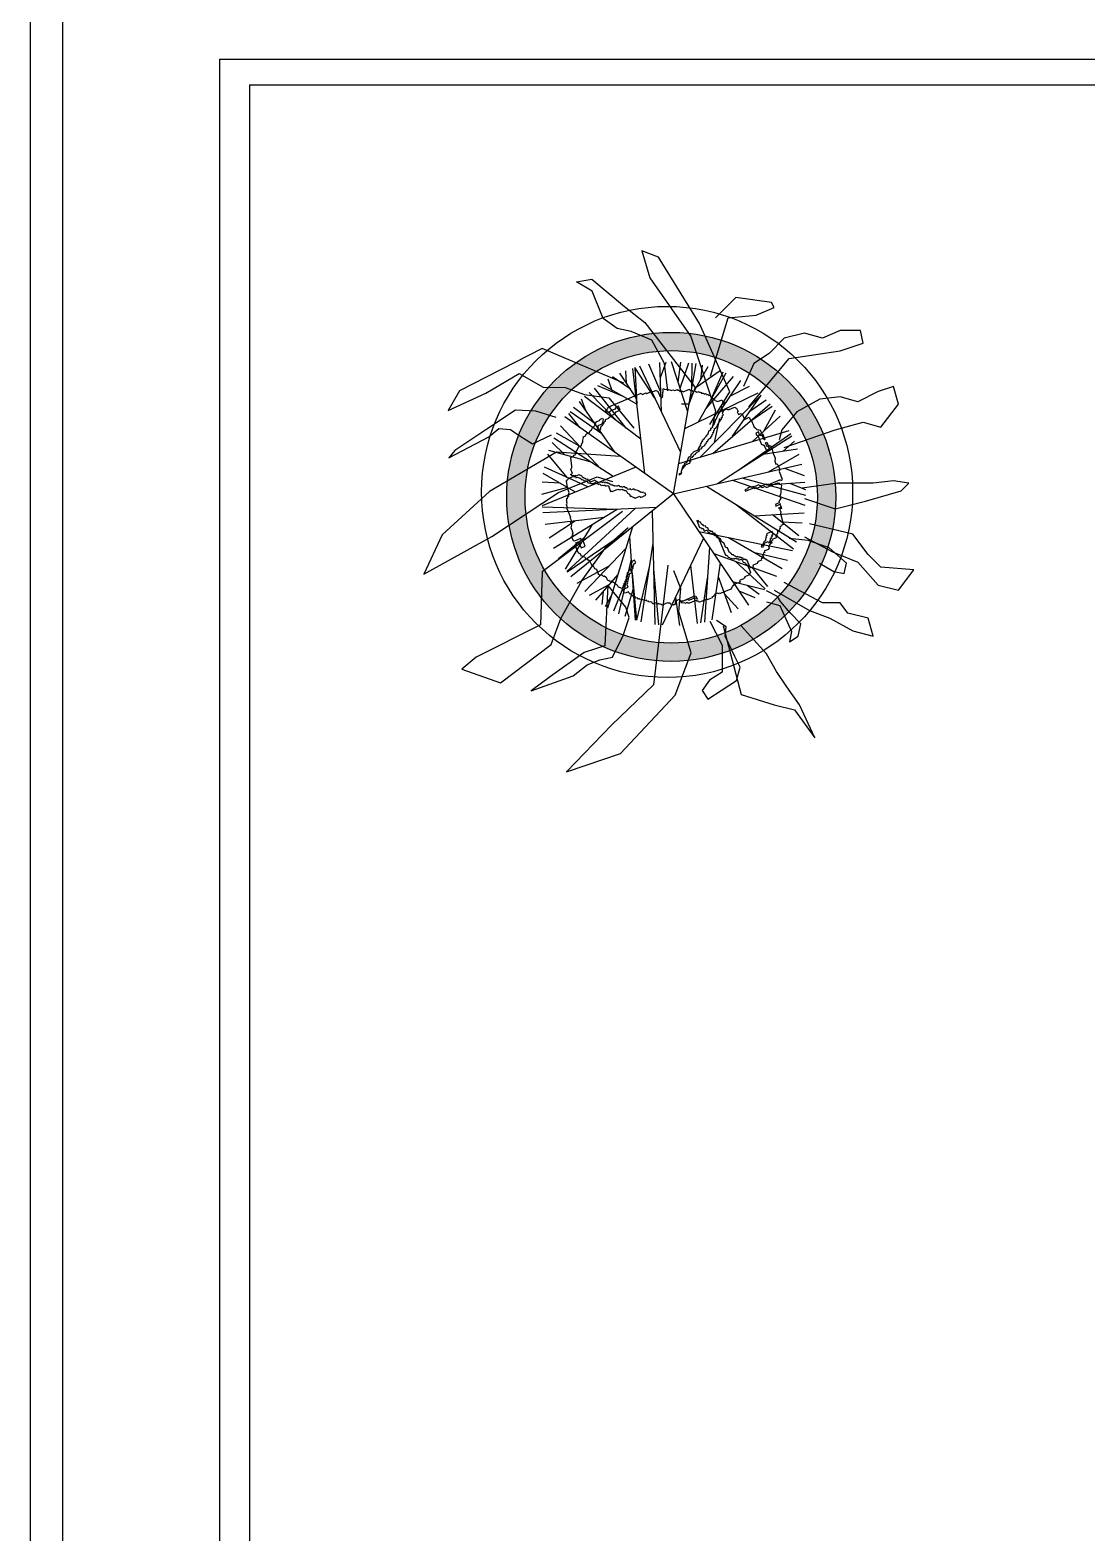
# Model space of a CAD drawing. Extents: x 152 to 700, y -120 to 84.
# Drawn here: x 204.886 to 206.332, y 29.179 to 31.235 of the extents above; entities that cross this region are included whole.
import ezdxf

# ---------------------------------------------------------------- set-up
doc = ezdxf.new("R2010")
doc.units = 0
doc.header["$LTSCALE"] = 0.03
doc.layers.get('0').update_dxf_attribs({"linetype": 'CONTINUOUS'})
doc.layers.add('CALIDAD', color=30, linetype='CONTINUOUS')
doc.layers.add('MUEBLES', color=8, linetype='CONTINUOUS')

msp = doc.modelspace()

# ---------------------------------------------------------------- hatches: boundary and pattern name
at = {"layer": 'MUEBLES'}
h = msp.add_hatch(color=8, dxfattribs=at)
h.paths.add_polyline_path([(205.5384, 30.5962, 1), (205.9884, 30.5962, 1)])
h.paths.add_polyline_path([(205.9634, 30.5962, -1), (205.5634, 30.5962, -1)], flags=16)

# ---------------------------------------------------------------- linework, layer by layer
at = {"ltscale": 0.03}
for p, q in [((204.8863, 34.0697), (204.8863, 26.1596)), ((205.1863, 31.1596), (205.1863, 26.1596)), ((205.1863, 31.1596), (211.0363, 31.1596))]:
    msp.add_line(p, q, dxfattribs=at)
at = {"color": 86}
for p, q in [((205.7271, 30.6283), (205.7107, 30.7719)), ((205.7138, 30.7729), (205.7163, 30.7231)), ((205.7411, 30.7314), (205.7138, 30.7729)), ((205.7765, 30.657), (205.7205, 30.7748)), ((205.7492, 30.7394), (205.7328, 30.7776)), ((205.75, 30.7127), (205.748, 30.7798)), ((205.7486, 30.7594), (205.7566, 30.7805)), ((205.7861, 30.7123), (205.764, 30.7808)), ((205.7665, 30.6003), (205.7977, 30.7784)), ((205.7729, 30.7532), (205.7767, 30.7805)), ((205.7756, 30.745), (205.7877, 30.7795)), ((205.7896, 30.732), (205.8141, 30.7744)), ((205.7917, 30.7443), (205.7921, 30.779)), ((205.8038, 30.7565), (205.8061, 30.7764)), ((205.7163, 30.7231), (205.6672, 30.751)), ((205.6829, 30.7398), (205.6772, 30.7571)), ((205.7076, 30.7433), (205.6831, 30.7603)), ((205.7153, 30.7316), (205.6933, 30.7652)), ((205.7022, 30.7517), (205.7013, 30.7686)), ((205.7977, 30.7461), (205.8303, 30.7691)), ((205.8008, 30.6987), (205.8386, 30.7657)), ((205.8111, 30.717), (205.8487, 30.761)), ((205.8187, 30.7305), (205.8347, 30.7674)), ((205.8305, 30.7133), (205.8587, 30.7555)), ((205.6464, 30.7144), (205.6408, 30.7297)), ((205.7217, 30.6753), (205.6446, 30.7334)), ((205.6898, 30.6994), (205.6512, 30.7391)), ((205.7024, 30.6899), (205.6584, 30.7448)), ((205.6977, 30.7336), (205.663, 30.7481)), ((205.7822, 30.6896), (205.8823, 30.7387)), ((205.803, 30.6506), (205.8853, 30.7339)), ((205.8446, 30.7344), (205.8707, 30.7477)), ((205.8474, 30.6792), (205.8863, 30.7353)), ((205.871, 30.7132), (205.8932, 30.7288)), ((205.6388, 30.6908), (205.6233, 30.71)), ((205.6687, 30.6823), (205.625, 30.7123)), ((205.6593, 30.6959), (205.6299, 30.7182)), ((205.6863, 30.6572), (205.6378, 30.7268)), ((205.8202, 30.6557), (205.8986, 30.7233)), ((205.8709, 30.6994), (205.9013, 30.7203)), ((205.8899, 30.686), (205.9059, 30.715)), ((205.6672, 30.6347), (205.6119, 30.6933)), ((205.7665, 30.6003), (205.6178, 30.7056)), ((205.8225, 30.6704), (205.8297, 30.7032)), ((205.8744, 30.6718), (205.9124, 30.7066)), ((205.6181, 30.6537), (205.6004, 30.6707)), ((205.6838, 30.6239), (205.6029, 30.6764)), ((205.638, 30.6656), (205.6063, 30.6833)), ((205.7738, 30.642), (205.9249, 30.6868)), ((205.8266, 30.6143), (205.9286, 30.6796)), ((205.8544, 30.6321), (205.9271, 30.6827)), ((205.9165, 30.6586), (205.9319, 30.6724)), ((205.6211, 30.6227), (205.5944, 30.6545)), ((205.6525, 30.6442), (205.5962, 30.6598)), ((205.8893, 30.6544), (205.9362, 30.6617)), ((205.8967, 30.6305), (205.9386, 30.6548)), ((205.715, 30.6368), (205.5869, 30.5839)), ((205.6327, 30.6028), (205.5883, 30.6282)), ((205.6494, 30.6097), (205.5899, 30.637)), ((205.7665, 30.6003), (205.9423, 30.6411)), ((205.9183, 30.6356), (205.9452, 30.6256)), ((205.6214, 30.6092), (205.5861, 30.5993)), ((205.6114, 30.6149), (205.5868, 30.6164)), ((205.8117, 30.6108), (205.9346, 30.5346)), ((205.8471, 30.619), (205.9463, 30.5848)), ((205.8598, 30.622), (205.947, 30.5984)), ((205.894, 30.6127), (205.9463, 30.6165)), ((205.9251, 30.615), (205.9469, 30.6064)), ((205.7665, 30.6003), (205.6262, 30.4869)), ((205.7665, 30.6003), (205.8692, 30.4481)), ((205.8528, 30.5854), (205.9306, 30.5253)), ((205.6893, 30.5791), (205.587, 30.5821)), ((205.7434, 30.5816), (205.588, 30.5743)), ((205.6716, 30.5682), (205.5911, 30.5583)), ((205.6893, 30.5791), (205.6023, 30.5256)), ((205.7139, 30.5802), (205.6206, 30.4942)), ((205.7373, 30.5767), (205.741, 30.4217)), ((205.8769, 30.5703), (205.9451, 30.5745)), ((205.9019, 30.5719), (205.9378, 30.5435)), ((205.6324, 30.5634), (205.5966, 30.5398)), ((205.6553, 30.5582), (205.6183, 30.4975)), ((205.7009, 30.5473), (205.6212, 30.4934)), ((205.7104, 30.555), (205.6763, 30.4441)), ((205.8013, 30.5488), (205.9294, 30.5227)), ((205.9142, 30.5622), (205.9426, 30.5609)), ((205.644, 30.5396), (205.6094, 30.5116)), ((205.7013, 30.5256), (205.6454, 30.4666)), ((205.7064, 30.5421), (205.714, 30.4277)), ((205.7383, 30.533), (205.7219, 30.4255)), ((205.8075, 30.5396), (205.7512, 30.4206)), ((205.8157, 30.5274), (205.8088, 30.4249)), ((205.8418, 30.5405), (205.9153, 30.4982)), ((205.7085, 30.5109), (205.6912, 30.4364)), ((205.7337, 30.5023), (205.7161, 30.4275)), ((205.8302, 30.5059), (205.8192, 30.4278)), ((205.8217, 30.5186), (205.9076, 30.4878)), ((205.8508, 30.5081), (205.892, 30.4706)), ((205.8762, 30.5207), (205.9225, 30.5096)), ((205.6788, 30.5018), (205.6343, 30.4776)), ((205.6904, 30.4899), (205.66, 30.4547)), ((205.7019, 30.4828), (205.6843, 30.4397)), ((205.7098, 30.4918), (205.7161, 30.4275)), ((205.7392, 30.4971), (205.7462, 30.421)), ((205.7898, 30.5022), (205.7989, 30.4228)), ((205.8128, 30.4849), (205.8033, 30.4237)), ((205.8276, 30.4875), (205.8453, 30.438)), ((205.8739, 30.4999), (205.895, 30.4737)), ((205.6783, 30.4759), (205.6513, 30.4615)), ((205.6702, 30.4666), (205.6684, 30.4489)), ((205.7112, 30.4703), (205.7, 30.4326)), ((205.836, 30.4639), (205.8551, 30.4431)), ((205.8473, 30.4805), (205.891, 30.4697)), ((205.8561, 30.4675), (205.878, 30.4585)), ((205.8673, 30.4756), (205.8836, 30.463)), ((205.6814, 30.4607), (205.6732, 30.4459)), ((205.7691, 30.4584), (205.7746, 30.4201))]:
    msp.add_line(p, q, dxfattribs=at)
for points in [[(205.8256, 30.5433), (205.8239, 30.5448), (205.8231, 30.5467), (205.8212, 30.5459), (205.82, 30.5487), (205.8178, 30.5488), (205.816, 30.5503), (205.8151, 30.5499), (205.8135, 30.5537), (205.8126, 30.5533), (205.8122, 30.5542), (205.8109, 30.5548), (205.8101, 30.5566), (205.8082, 30.5559), (205.8075, 30.5577), (205.8065, 30.5573), (205.8048, 30.5588), (205.8036, 30.5616), (205.8023, 30.5622), (205.8014, 30.5618), (205.8006, 30.5637), (205.7987, 30.5629), (205.7983, 30.5638), (205.8022, 30.5545), (205.8032, 30.5548), (205.8036, 30.5539), (205.8045, 30.5543), (205.8053, 30.5524), (205.8071, 30.5532), (205.8087, 30.5495), (205.8115, 30.5506), (205.8132, 30.5491), (205.814, 30.5473), (205.815, 30.5477), (205.8163, 30.5471), (205.8167, 30.5462), (205.8176, 30.5466), (205.8189, 30.546), (205.8193, 30.5451), (205.8212, 30.5459), (205.822, 30.544), (205.8233, 30.5435), (205.8242, 30.5438), (205.8254, 30.541), (205.8264, 30.5414), (205.8267, 30.5405), (205.8281, 30.5399), (205.8379, 30.5165), (205.8388, 30.5169), (205.8392, 30.516), (205.8401, 30.5164), (205.8413, 30.5136), (205.8436, 30.5134), (205.844, 30.5125), (205.8449, 30.5129), (205.8453, 30.5119), (205.8462, 30.5123), (205.8466, 30.5114), (205.8485, 30.5122), (205.8489, 30.5112), (205.8526, 30.5128), (205.8534, 30.5109), (205.8553, 30.5117), (205.8561, 30.5098), (205.8589, 30.511), (205.8606, 30.5095), (205.8618, 30.5067), (205.864, 30.5065), (205.8648, 30.5047), (205.8657, 30.5051), (205.8665, 30.5032), (205.8675, 30.5036), (205.8718, 30.4933), (205.8712, 30.492), (205.8703, 30.4916), (205.8711, 30.4897), (205.8636, 30.4866), (205.864, 30.4856), (205.863, 30.4852), (205.8625, 30.4839), (205.8569, 30.4816), (205.8577, 30.4797), (205.8492, 30.4762), (205.8487, 30.4748), (205.8468, 30.4741), (205.8472, 30.4731), (205.8463, 30.4727), (205.8457, 30.4714), (205.8452, 30.4701), (205.8293, 30.4634), (205.8289, 30.4644), (205.827, 30.4636), (205.8266, 30.4645), (205.8229, 30.4629), (205.8233, 30.462), (205.8223, 30.4616), (205.8218, 30.4603), (205.819, 30.4591), (205.8194, 30.4582), (205.8128, 30.4554), (205.8124, 30.4564), (205.8021, 30.4521), (205.8008, 30.4526), (205.8004, 30.4536), (205.7982, 30.4537), (205.7978, 30.4547), (205.7884, 30.4507), (205.7861, 30.4509), (205.7858, 30.4518), (205.782, 30.4503), (205.7816, 30.4512), (205.7807, 30.4508), (205.7794, 30.4514), (205.7775, 30.4506), (205.7767, 30.4525), (205.7861, 30.4564), (205.7864, 30.4554), (205.7887, 30.4553), (205.7962, 30.4584), (205.7966, 30.4575), (205.7975, 30.4579), (205.7989, 30.4573), (205.7992, 30.4564), (205.7977, 30.4601), (205.7954, 30.4603), (205.7786, 30.4532), (205.7782, 30.4542), (205.7763, 30.4534), (205.7755, 30.4553), (205.7733, 30.4554), (205.7686, 30.4535), (205.7694, 30.4516), (205.7684, 30.4512), (205.7692, 30.4493), (205.7664, 30.4482), (205.7647, 30.4496), (205.7628, 30.4489), (205.762, 30.4507), (205.7598, 30.4509), (205.7584, 30.4514), (205.751, 30.4483), (205.7496, 30.4488), (205.7483, 30.4494), (205.7474, 30.449), (205.747, 30.4499), (205.7447, 30.4501), (205.7434, 30.4506), (205.7421, 30.4512), (205.7383, 30.4496), (205.7371, 30.4524), (205.7349, 30.4526), (205.7339, 30.4522), (205.7326, 30.4527), (205.7322, 30.4537), (205.7303, 30.4529), (205.7296, 30.4548), (205.7277, 30.454), (205.7269, 30.4559), (205.725, 30.4551), (205.7237, 30.4556), (205.7224, 30.4562), (205.7214, 30.4558), (205.7201, 30.4563), (205.7197, 30.4573), (205.7179, 30.4565), (205.7171, 30.4583), (205.7152, 30.4576), (205.7144, 30.4594), (205.7125, 30.4587), (205.7118, 30.4605), (205.7108, 30.4601), (205.7104, 30.4611), (205.7091, 30.4616), (205.7083, 30.4635), (205.7074, 30.4631), (205.7057, 30.4646), (205.7049, 30.4665), (205.7002, 30.4645), (205.6989, 30.4651), (205.6969, 30.4697), (205.7044, 30.4729), (205.7032, 30.4757), (205.7034, 30.4779), (205.7039, 30.4793), (205.7035, 30.4802), (205.7041, 30.4815), (205.705, 30.4819), (205.7046, 30.4829), (205.7052, 30.4842), (205.7053, 30.4865), (205.7064, 30.4891), (205.706, 30.49), (205.707, 30.4904), (205.7066, 30.4914), (205.7094, 30.4925), (205.7086, 30.4944), (205.7097, 30.4971), (205.7112, 30.4988), (205.7108, 30.4997), (205.7119, 30.5024), (205.7124, 30.5037), (205.713, 30.505), (205.7148, 30.5058), (205.7133, 30.5096), (205.7095, 30.508), (205.7099, 30.5071), (205.7084, 30.5053), (205.7092, 30.5035), (205.7064, 30.5023), (205.7072, 30.5004), (205.7062, 30.5), (205.7074, 30.4972), (205.7069, 30.4959), (205.705, 30.4951), (205.7049, 30.4929), (205.703, 30.4921), (205.7038, 30.4902), (205.7028, 30.4898), (205.7027, 30.4875), (205.7017, 30.4872), (205.7016, 30.4849), (205.7024, 30.483), (205.7005, 30.4822), (205.7009, 30.4813), (205.6994, 30.4796), (205.6998, 30.4786), (205.6983, 30.4769), (205.6991, 30.475), (205.6972, 30.4743), (205.6976, 30.4733), (205.6971, 30.472), (205.6943, 30.4708), (205.6939, 30.4718), (205.6926, 30.4723), (205.6912, 30.4729), (205.6904, 30.4747), (205.6887, 30.4762), (205.6874, 30.4768), (205.6866, 30.4786), (205.6857, 30.4782), (205.684, 30.4797), (205.6821, 30.4789), (205.6813, 30.4808), (205.6804, 30.4804), (205.679, 30.481), (205.6787, 30.4819), (205.6777, 30.4815), (205.6764, 30.4821), (205.6748, 30.4858), (205.6735, 30.4864), (205.6718, 30.4878), (205.6708, 30.4874), (205.6691, 30.4889), (205.6669, 30.4891), (205.6655, 30.4896), (205.6646, 30.4892), (205.6615, 30.4967), (205.6588, 30.4978), (205.6572, 30.5016), (205.6563, 30.5012), (205.6555, 30.503), (205.6538, 30.5045), (205.6522, 30.5083), (205.6496, 30.5094), (205.6488, 30.5112), (205.6479, 30.5109), (205.6465, 30.5114), (205.6458, 30.5133), (205.6418, 30.5149), (205.6408, 30.5145), (205.6393, 30.5183), (205.6383, 30.5179), (205.6379, 30.5188), (205.6366, 30.5194), (205.6327, 30.5287), (205.6332, 30.5301), (205.6334, 30.5323), (205.633, 30.5333), (205.6368, 30.5348), (205.6403, 30.5264), (205.6459, 30.5287), (205.6428, 30.5362), (205.6414, 30.5368), (205.6397, 30.5383), (205.6393, 30.5392), (205.6309, 30.5357), (205.6296, 30.5362), (205.6272, 30.5418), (205.6282, 30.5422), (205.6283, 30.5445), (205.6292, 30.5449), (205.6285, 30.5468), (205.6294, 30.5471), (205.6267, 30.5537), (205.6274, 30.5573), (205.6258, 30.561), (205.6267, 30.5614), (205.6269, 30.5637), (205.6253, 30.5674), (205.6263, 30.5678), (205.6212, 30.58), (205.6209, 30.5832), (205.6201, 30.5851), (205.6212, 30.5877), (205.6201, 30.5906), (205.6206, 30.5919), (205.6208, 30.5942), (205.6217, 30.5945), (205.6222, 30.5959), (205.6218, 30.5968), (205.6237, 30.5976), (205.6229, 30.5995), (205.6235, 30.6008), (205.624, 30.6021), (205.6221, 30.6068), (205.62, 30.617), (205.6196, 30.6179), (205.6206, 30.6183), (205.6211, 30.6196), (205.623, 30.6204), (205.6226, 30.6213), (205.6301, 30.6245), (205.6305, 30.6235), (205.6323, 30.6243), (205.6331, 30.6224), (205.635, 30.6232), (205.6363, 30.6227), (205.639, 30.6216), (205.6403, 30.621), (205.6407, 30.6201), (205.642, 30.6195), (205.643, 30.6199), (205.6437, 30.6181), (205.6447, 30.6185), (205.646, 30.6179), (205.6464, 30.617), (205.6483, 30.6178), (205.649, 30.6159), (205.6504, 30.6153), (205.6517, 30.6148), (205.6526, 30.6152), (205.654, 30.6146), (205.6562, 30.6145), (205.66, 30.616), (205.6617, 30.6146), (205.6626, 30.615), (205.6634, 30.6131), (205.6653, 30.6139), (205.667, 30.6124), (205.6679, 30.6128), (205.6683, 30.6118), (205.6693, 30.6122), (205.6706, 30.6117), (205.6725, 30.6125), (205.6729, 30.6115), (205.6751, 30.6114), (205.6761, 30.6118), (205.6774, 30.6112), (205.6805, 30.6037), (205.6824, 30.6045), (205.6828, 30.6036), (205.6903, 30.6067), (205.6916, 30.6061), (205.6929, 30.6056), (205.6957, 30.6068), (205.697, 30.6062), (205.6974, 30.6053), (205.6984, 30.6057), (205.6997, 30.6051), (205.702, 30.605), (205.7035, 30.6012), (205.7062, 30.6001), (205.7074, 30.5973), (205.7096, 30.5972), (205.71, 30.5962), (205.7127, 30.5952), (205.714, 30.5946), (205.7205, 30.5973), (205.7213, 30.5955), (205.7288, 30.5986), (205.7276, 30.6014), (205.7254, 30.6016), (205.725, 30.6025), (205.7231, 30.6017), (205.7227, 30.6027), (205.7218, 30.6023), (205.7201, 30.6037), (205.7191, 30.6034), (205.7187, 30.6043), (205.7174, 30.6048), (205.7148, 30.6059), (205.7138, 30.6055), (205.7121, 30.607), (205.7093, 30.6058), (205.708, 30.6064), (205.7076, 30.6073), (205.7048, 30.6062), (205.7034, 30.6067), (205.7027, 30.6086), (205.7004, 30.6087), (205.7, 30.6097), (205.6977, 30.6098), (205.6959, 30.609), (205.6955, 30.61), (205.6932, 30.6101), (205.6928, 30.6111), (205.6919, 30.6107), (205.6915, 30.6116), (205.6887, 30.6104), (205.6883, 30.6114), (205.6864, 30.6106), (205.686, 30.6115), (205.6851, 30.6111), (205.6838, 30.6117), (205.6834, 30.6126), (205.6815, 30.6118), (205.6807, 30.6137), (205.6798, 30.6133), (205.6781, 30.6148), (205.6771, 30.6144), (205.6754, 30.6159), (205.6735, 30.6151), (205.6732, 30.6161), (205.6713, 30.6153), (205.6709, 30.6162), (205.669, 30.6154), (205.6686, 30.6164), (205.6664, 30.6165), (205.6645, 30.6157), (205.6618, 30.6168), (205.6592, 30.6179), (205.6588, 30.6189), (205.6532, 30.6165), (205.6528, 30.6174), (205.6519, 30.6171), (205.6501, 30.6185), (205.6494, 30.6204), (205.6475, 30.6196), (205.6467, 30.6215), (205.6448, 30.6207), (205.644, 30.6226), (205.6431, 30.6222), (205.6414, 30.6237), (205.641, 30.6246), (205.6397, 30.6252), (205.6387, 30.6248), (205.6383, 30.6257), (205.637, 30.6263), (205.6323, 30.6243), (205.6319, 30.6252), (205.6301, 30.6245), (205.6297, 30.6254), (205.6278, 30.6246), (205.627, 30.6265), (205.6261, 30.6261), (205.6257, 30.627), (205.6285, 30.6282), (205.6262, 30.6338), (205.6271, 30.6342), (205.6267, 30.6352), (205.6276, 30.6355), (205.6274, 30.6387), (205.6263, 30.6493), (205.6259, 30.6502), (205.6296, 30.6518), (205.6302, 30.6531), (205.633, 30.6543), (205.6322, 30.6562), (205.6337, 30.6579), (205.6333, 30.6588), (205.6342, 30.6592), (205.6348, 30.6605), (205.6368, 30.6636), (205.6374, 30.6649), (205.6402, 30.6661), (205.6412, 30.6687), (205.6418, 30.6701), (205.6427, 30.6705), (205.6423, 30.6714), (205.6425, 30.6737), (205.6432, 30.6773), (205.6428, 30.6782), (205.6456, 30.6794), (205.6476, 30.6824), (205.6514, 30.684), (205.6525, 30.6866), (205.6543, 30.6874), (205.6554, 30.6901), (205.6584, 30.6935), (205.6593, 30.6939), (205.6589, 30.6948), (205.6595, 30.6962), (205.6609, 30.6979), (205.6606, 30.6988), (205.6662, 30.7012), (205.6658, 30.7021), (205.6695, 30.7037), (205.6703, 30.7018), (205.6696, 30.6982), (205.67, 30.6973), (205.6691, 30.6969), (205.6685, 30.6955), (205.6629, 30.6932), (205.6637, 30.6913), (205.6628, 30.6909), (205.6622, 30.6896), (205.6634, 30.6868), (205.6671, 30.6884), (205.6667, 30.6893), (205.6673, 30.6906), (205.6674, 30.6929), (205.6693, 30.6937), (205.6698, 30.695), (205.6713, 30.6967), (205.6715, 30.699), (205.6734, 30.6998), (205.6735, 30.702), (205.6782, 30.704), (205.6787, 30.7053), (205.6815, 30.7065), (205.683, 30.7082), (205.6849, 30.709), (205.6864, 30.7107), (205.6873, 30.7111), (205.6878, 30.7124), (205.6935, 30.7148), (205.6911, 30.7204), (205.6883, 30.7192), (205.6878, 30.7179), (205.6863, 30.7162), (205.6797, 30.7134), (205.6792, 30.7121), (205.6754, 30.7105), (205.6739, 30.7143), (205.6748, 30.7147), (205.6754, 30.716), (205.6763, 30.7164), (205.6768, 30.7177), (205.6783, 30.7194), (205.7223, 30.7378), (205.7227, 30.7369), (205.7236, 30.7373), (205.724, 30.7363), (205.7287, 30.7383), (205.73, 30.7377), (205.7366, 30.7405), (205.7379, 30.7399), (205.7435, 30.7423), (205.7443, 30.7404), (205.7452, 30.7408), (205.748, 30.7342), (205.7497, 30.7328), (205.7501, 30.7318), (205.752, 30.7326), (205.7512, 30.7345), (205.7521, 30.7349), (205.7513, 30.7367), (205.7523, 30.7371), (205.7515, 30.739), (205.7524, 30.7394), (205.7526, 30.7417), (205.7518, 30.7435), (205.7537, 30.7443), (205.7541, 30.7434), (205.7563, 30.7432), (205.7582, 30.744), (205.759, 30.7421), (205.7608, 30.7429), (205.7635, 30.7418), (205.7654, 30.7426), (205.768, 30.7415), (205.7718, 30.7431), (205.7722, 30.7421), (205.7744, 30.742), (205.7752, 30.7401), (205.7771, 30.7409), (205.7793, 30.7407), (205.7797, 30.7398), (205.7882, 30.7433), (205.7885, 30.7424), (205.7895, 30.7428), (205.7899, 30.7418), (205.7908, 30.7422), (205.7921, 30.7417), (205.7929, 30.7398), (205.7957, 30.741), (205.7971, 30.7404), (205.7974, 30.7395), (205.7993, 30.7403), (205.7997, 30.7394), (205.8016, 30.7401), (205.802, 30.7392), (205.8029, 30.7396), (205.8042, 30.739), (205.8046, 30.7381), (205.8069, 30.738), (205.8082, 30.7374), (205.8086, 30.7365), (205.8114, 30.7376), (205.8122, 30.7358), (205.8141, 30.7366), (205.8148, 30.7347), (205.8167, 30.7355), (205.8175, 30.7336), (205.8188, 30.733), (205.8196, 30.7312), (205.8209, 30.7306), (205.8217, 30.7288), (205.824, 30.7286), (205.8244, 30.7277), (205.827, 30.7266), (205.8326, 30.7289), (205.8334, 30.727), (205.8344, 30.7274), (205.8352, 30.7256), (205.8361, 30.726), (205.8369, 30.7241), (205.8322, 30.7221), (205.8316, 30.7208), (205.8328, 30.718), (205.8325, 30.7135), (205.8297, 30.7123), (205.8277, 30.7092), (205.8255, 30.7039), (205.825, 30.7026), (205.824, 30.7022), (205.8233, 30.6986), (205.8222, 30.696), (205.8208, 30.6942), (205.8193, 30.6925), (205.8197, 30.6916), (205.8182, 30.6899), (205.8173, 30.6895), (205.8171, 30.6872), (205.8143, 30.686), (205.8141, 30.6838), (205.8131, 30.6811), (205.8112, 30.6803), (205.8116, 30.6794), (205.8106, 30.679), (205.8101, 30.6777), (205.8086, 30.676), (205.8071, 30.6742), (205.8053, 30.6735), (205.806, 30.6716), (205.8042, 30.6708), (205.8046, 30.6699), (205.804, 30.6685), (205.8031, 30.6681), (205.8035, 30.6672), (205.8009, 30.6628), (205.7998, 30.6602), (205.7942, 30.6578), (205.7927, 30.6561), (205.7912, 30.6544), (205.7903, 30.654), (205.7902, 30.6517), (205.7864, 30.6502), (205.7868, 30.6492), (205.7857, 30.6466), (205.7861, 30.6456), (205.7852, 30.6453), (205.7841, 30.6426), (205.7813, 30.6414), (205.7811, 30.6392), (205.7792, 30.6384), (205.7787, 30.637), (205.778, 30.6335), (205.7769, 30.6308), (205.7773, 30.6299), (205.7768, 30.6285), (205.774, 30.6274), (205.7743, 30.6264), (205.7772, 30.6276), (205.7777, 30.6289), (205.778, 30.6335), (205.781, 30.6369), (205.7806, 30.6378), (205.7824, 30.6386), (205.783, 30.6399), (205.7895, 30.6427), (205.7888, 30.6446), (205.7906, 30.6453), (205.7898, 30.6472), (205.79, 30.6495), (205.7928, 30.6506), (205.7924, 30.6516), (205.7943, 30.6524), (205.7939, 30.6533), (205.7967, 30.6545), (205.7972, 30.6558), (205.7982, 30.6562), (205.7987, 30.6575), (205.8015, 30.6587), (205.8021, 30.66), (205.8036, 30.6617), (205.8054, 30.6625), (205.805, 30.6635), (205.806, 30.6639), (205.8056, 30.6648), (205.8093, 30.6664), (205.8104, 30.669), (205.8114, 30.6694), (205.8119, 30.6707), (205.8124, 30.6721), (205.8134, 30.6724), (205.8139, 30.6738), (205.8145, 30.6751), (205.8173, 30.6763), (205.8184, 30.6789), (205.8193, 30.6793), (205.8189, 30.6803), (205.8195, 30.6816), (205.8204, 30.682), (205.8209, 30.6833), (205.8205, 30.6842), (205.8215, 30.6846), (205.8216, 30.6869), (205.8226, 30.6873), (205.8227, 30.6896), (205.8246, 30.6903), (205.8251, 30.6917), (205.8261, 30.6921), (205.8257, 30.693), (205.8266, 30.6934), (205.8272, 30.6947), (205.8268, 30.6956), (205.8286, 30.6964), (205.8282, 30.6974), (205.8297, 30.6991), (205.8308, 30.7017), (205.8327, 30.7025), (205.8319, 30.7044), (205.8338, 30.7052), (205.833, 30.7071), (205.8349, 30.7078), (205.8337, 30.7106), (205.8342, 30.712), (205.8348, 30.7133), (205.8353, 30.7146), (205.84, 30.7166), (205.8404, 30.7156), (205.8427, 30.7155), (205.8492, 30.7182), (205.8511, 30.719), (205.8515, 30.7181), (205.8528, 30.7175), (205.8548, 30.7128), (205.8538, 30.7125), (205.8554, 30.7087), (205.8591, 30.7103), (205.8605, 30.7097), (205.8636, 30.7022), (205.8701, 30.705), (205.8717, 30.7012), (205.8726, 30.7016), (205.8769, 30.6913), (205.8783, 30.6908), (205.88, 30.6893), (205.8804, 30.6883), (205.8813, 30.6887), (205.8817, 30.6878), (205.8826, 30.6882), (205.883, 30.6873), (205.8849, 30.688), (205.8873, 30.6824), (205.8886, 30.6819), (205.8917, 30.6744), (205.8908, 30.674), (205.888, 30.6805), (205.8862, 30.6798), (205.8854, 30.6816), (205.8844, 30.6812), (205.8829, 30.685), (205.8791, 30.6834), (205.8803, 30.6806), (205.8813, 30.681), (205.8867, 30.6679), (205.8877, 30.6683), (205.8881, 30.6673), (205.889, 30.6677), (205.8894, 30.6668), (205.8903, 30.6672), (205.8931, 30.6606), (205.8944, 30.6601), (205.8948, 30.6591), (205.8985, 30.6607), (205.8966, 30.6654), (205.8947, 30.6646), (205.8923, 30.6702), (205.8942, 30.671), (205.8962, 30.6663), (205.8971, 30.6667), (205.8984, 30.6662), (205.8994, 30.6666), (205.9017, 30.661), (205.9024, 30.6568), (205.9055, 30.6493), (205.9052, 30.6448), (205.9067, 30.641), (205.9077, 30.6414), (205.9094, 30.64), (205.9121, 30.6334), (205.9111, 30.6307), (205.9154, 30.6204), (205.9144, 30.62), (205.9148, 30.6191), (205.9129, 30.6183), (205.9125, 30.6193), (205.8966, 30.6126), (205.8962, 30.6135), (205.8944, 30.6128), (205.894, 30.6137), (205.8865, 30.6106), (205.8861, 30.6115), (205.8838, 30.6117), (205.8835, 30.6126), (205.8769, 30.6099), (205.8756, 30.6104), (205.8728, 30.6092), (205.8714, 30.6098), (205.8677, 30.6082), (205.8681, 30.6073), (205.8643, 30.6057), (205.8651, 30.6038), (205.8764, 30.6085), (205.8768, 30.6076), (205.8796, 30.6088), (205.8809, 30.6082), (205.8856, 30.6102), (205.8869, 30.6096), (205.8878, 30.61), (205.8882, 30.6091), (205.892, 30.6107), (205.8924, 30.6097), (205.8933, 30.6101), (205.8937, 30.6092), (205.9087, 30.6154), (205.909, 30.6145), (205.9109, 30.6153), (205.9117, 30.6134), (205.914, 30.6132), (205.9144, 30.6123), (205.9137, 30.6087), (205.9144, 30.6068), (205.9135, 30.6065), (205.9132, 30.6019), (205.913, 30.5997), (205.912, 30.597), (205.9135, 30.5933), (205.9126, 30.5929), (205.912, 30.5915), (205.9106, 30.5898), (205.9113, 30.5879), (205.9067, 30.586), (205.9061, 30.5847), (205.9065, 30.5837), (205.9131, 30.5865), (205.9121, 30.5861), (205.9137, 30.5823), (205.91, 30.5808), (205.9137, 30.5823), (205.9145, 30.5805), (205.9117, 30.5793), (205.9132, 30.5755), (205.9131, 30.5733), (205.9159, 30.5612), (205.9171, 30.5584), (205.9133, 30.5569), (205.9137, 30.5559), (205.9119, 30.5552), (205.9126, 30.5533), (205.9112, 30.5516), (205.9116, 30.5506), (205.9087, 30.5494), (205.9086, 30.5472), (205.909, 30.5462), (205.9075, 30.5445), (205.9083, 30.5427), (205.9064, 30.5419), (205.9072, 30.54), (205.9016, 30.5377), (205.902, 30.5367), (205.901, 30.5363), (205.9005, 30.535), (205.8986, 30.5342), (205.8982, 30.5352), (205.8988, 30.5365), (205.8997, 30.5369), (205.8989, 30.5387), (205.9008, 30.5395), (205.9, 30.5414), (205.9019, 30.5422), (205.9011, 30.5441), (205.903, 30.5448), (205.9014, 30.5486), (205.8939, 30.5455), (205.8947, 30.5436), (205.8928, 30.5428), (205.8936, 30.5409), (205.8927, 30.5405), (205.8925, 30.5383), (205.8924, 30.536), (205.8896, 30.5348), (205.8904, 30.533), (205.8894, 30.5326), (205.8889, 30.5312), (205.8893, 30.5303), (205.8865, 30.5291), (205.8872, 30.5273), (205.89, 30.5284), (205.8897, 30.5294), (205.8902, 30.5307), (205.8911, 30.5311), (205.8904, 30.533), (205.896, 30.5353), (205.8968, 30.5334), (205.8996, 30.5346), (205.9013, 30.5331), (205.8994, 30.5323), (205.8979, 30.5306), (205.8974, 30.5293), (205.8964, 30.5289), (205.8976, 30.5261), (205.8961, 30.5244), (205.8905, 30.522), (205.8913, 30.5202), (205.8894, 30.5194), (205.8902, 30.5175), (205.8883, 30.5167), (205.8899, 30.513), (205.8871, 30.5118), (205.8866, 30.5105), (205.887, 30.5095), (205.8813, 30.5072), (205.8817, 30.5062), (205.8808, 30.5059), (205.8812, 30.5049), (205.8756, 30.5026), (205.875, 30.5012), (205.8754, 30.5003), (205.8717, 30.4987), (205.867, 30.51), (205.866, 30.5096), (205.8643, 30.5111), (205.8625, 30.5103), (205.8617, 30.5122), (205.8607, 30.5118), (205.8603, 30.5127), (205.859, 30.5133), (205.8568, 30.5134), (205.8564, 30.5144), (205.8545, 30.5136), (205.8541, 30.5145), (205.8532, 30.5141), (205.8505, 30.5152), (205.8492, 30.5158), (205.8488, 30.5167), (205.8465, 30.5168), (205.8457, 30.5187), (205.8448, 30.5183), (205.844, 30.5202), (205.8427, 30.5207), (205.8403, 30.5264), (205.839, 30.5269), (205.8381, 30.5265), (205.8353, 30.5331), (205.834, 30.5336), (205.8323, 30.5351), (205.8307, 30.5389), (205.8294, 30.5394), (205.829, 30.5403), (205.8281, 30.5399), (205.8265, 30.5437)], [(205.6765, 30.4754), (205.6728, 30.3924), (205.6445, 30.3835), (205.5981, 30.3504), (205.572, 30.3308), (205.6291, 30.3514), (205.6484, 30.3666), (205.6659, 30.3732), (205.6829, 30.3771), (205.6977, 30.4064), (205.7057, 30.4312), (205.7013, 30.4454)]]:
    msp.add_lwpolyline(points, close=True, dxfattribs=at)
msp.add_lwpolyline([(205.8939, 30.4528), (205.9119, 30.4476), (205.9281, 30.4119), (205.9253, 30.3978), (205.9372, 30.4056), (205.9406, 30.4226), (205.926, 30.4374), (205.9131, 30.4532), (205.9086, 30.46), (205.8939, 30.4675)], dxfattribs=at)
msp.add_circle((205.7634, 30.5962), 0.2, dxfattribs=at)
at = {"layer": 'CALIDAD', "ltscale": 0.03}
for p, q in [((204.9305, 32.1769), (204.9305, 28.1909)), ((205.1454, 31.1946), (205.1454, 28.1909)), ((205.1454, 31.1946), (211.0013, 31.1946))]:
    msp.add_line(p, q, dxfattribs=at)
at = {"layer": 'MUEBLES', "color": 102}
for points in [[(205.8162, 30.6951), (205.8436, 30.74), (205.802, 30.8334), (205.7458, 30.9238), (205.7233, 30.9325), (205.734, 30.8959), (205.7903, 30.8156), (205.824, 30.7137), (205.8193, 30.6904)], [(205.7589, 30.7412), (205.7544, 30.7785), (205.7367, 30.8105), (205.7088, 30.8223), (205.6894, 30.8263), (205.6701, 30.8403), (205.6555, 30.8777), (205.6338, 30.8902), (205.6548, 30.894), (205.6997, 30.8565), (205.7275, 30.8346), (205.7962, 30.7457), (205.7876, 30.7232), (205.7775, 30.7232)], [(205.8172, 30.7611), (205.8415, 30.8412), (205.8798, 30.8447), (205.9041, 30.8551), (205.9007, 30.8621), (205.852, 30.869), (205.8242, 30.8412)], [(205.8694, 30.7193), (205.925, 30.7855), (205.9946, 30.7959), (206.0259, 30.8064), (206.0224, 30.8238), (205.9946, 30.8238), (205.9702, 30.8133), (205.9459, 30.8203), (205.9181, 30.8133), (205.8972, 30.7924), (205.8763, 30.7785), (205.8624, 30.7472)], [(205.6984, 30.7516), (205.5868, 30.7989), (205.474, 30.7412), (205.4584, 30.7141), (205.5097, 30.7379), (205.5556, 30.7648), (205.5882, 30.746), (205.6184, 30.7459), (205.6448, 30.7364), (205.6782, 30.7316), (205.7121, 30.6902)], [(205.9181, 30.6636), (205.9876, 30.688), (206.0259, 30.6984), (206.0502, 30.6915), (206.0745, 30.7228), (206.0676, 30.7472), (206.0467, 30.7402), (206.0189, 30.7263), (205.9946, 30.7332), (205.9667, 30.7298), (205.9354, 30.7123), (205.9146, 30.688), (205.9111, 30.674)], [(205.6058, 30.7047), (205.5782, 30.7133), (205.5505, 30.7146), (205.5114, 30.6888), (205.4673, 30.6597), (205.4593, 30.6495), (205.5137, 30.6781), (205.5278, 30.6898), (205.5436, 30.6881), (205.5526, 30.6818), (205.5735, 30.6687), (205.5995, 30.681)], [(205.6941, 30.6515), (205.6064, 30.6574), (205.5146, 30.6035), (205.4499, 30.5441), (205.4248, 30.4906), (205.5182, 30.5421), (205.6093, 30.6022), (205.6622, 30.6237), (205.6831, 30.6174)], [(205.9459, 30.594), (205.9876, 30.58), (206.0293, 30.5905), (206.078, 30.6044), (206.0885, 30.6149), (206.0676, 30.6183), (206.0398, 30.6149), (205.9911, 30.6149), (205.9424, 30.6079)], [(205.6969, 30.5761), (205.5871, 30.4936), (205.5844, 30.4214), (205.4965, 30.3768), (205.477, 30.3606), (205.5297, 30.3417), (205.599, 30.3941), (205.6124, 30.4298), (205.6414, 30.4824), (205.6749, 30.5281), (205.7046, 30.5543)], [(205.9459, 30.5417), (205.9841, 30.5208), (206.0189, 30.5069), (206.0467, 30.4756), (206.0745, 30.4686), (206.0954, 30.4965), (206.0502, 30.5), (206.0328, 30.5174), (206.0119, 30.5452), (205.9528, 30.5591)], [(205.7587, 30.5028), (205.7393, 30.339), (205.6816, 30.2841), (205.62, 30.22), (205.6939, 30.2452), (205.7688, 30.3248), (205.7908, 30.383), (205.7739, 30.439), (205.7764, 30.4708), (205.7672, 30.4949)], [(205.9041, 30.4686), (205.9528, 30.4408), (205.9806, 30.4303), (206.0119, 30.4129), (206.0398, 30.4059), (206.0328, 30.4303), (206.005, 30.4373), (205.9946, 30.4512), (205.9702, 30.4512), (205.9181, 30.4791)], [(205.8164, 30.4261), (205.8332, 30.3932), (205.833, 30.3565), (205.816, 30.3453), (205.8058, 30.3312), (205.8137, 30.3193), (205.8527, 30.3451), (205.8579, 30.3631), (205.8506, 30.3779), (205.8372, 30.4056), (205.8384, 30.4186), (205.8254, 30.4272)], [(205.8346, 30.4199), (205.8589, 30.3259), (205.9041, 30.3119), (205.932, 30.305), (205.9598, 30.2667), (205.9389, 30.3119), (205.9215, 30.3363), (205.9076, 30.3572), (205.8937, 30.3816), (205.8589, 30.4199)]]:
    msp.add_lwpolyline(points, dxfattribs=at)
at = {"layer": 'MUEBLES'}
msp.add_lwpolyline([(205.9664, 30.5055), (205.9861, 30.4941), (206.0002, 30.4912), (206.0031, 30.5053), (205.9795, 30.5263), (205.9507, 30.5367), (205.9247, 30.5391)], dxfattribs=at)
at = {"layer": 'MUEBLES', "color": 8}
for centre, radius in [((205.7578, 30.6029), 0.2538), ((205.7634, 30.5962), 0.225)]:
    msp.add_circle(centre, radius, dxfattribs=at)

doc.saveas('drawing.dxf')
